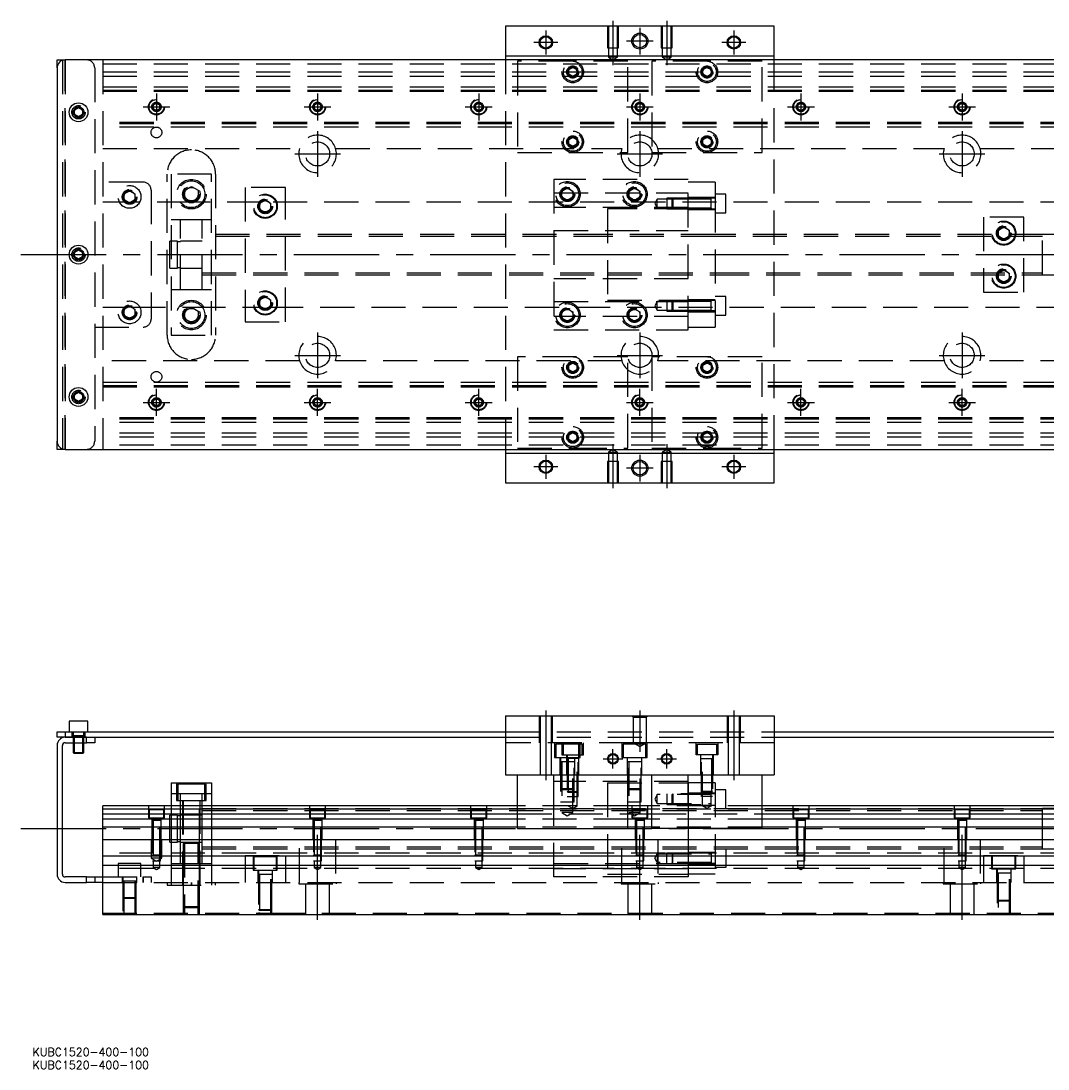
# Model space of a CAD drawing. Extents: x -13 to 621, y -303 to 87.
# Drawn here: x -13.4 to 369, y -303.2 to 87 of the extents above; entities that cross this region are included whole.
import ezdxf

# ---------------------------------------------------------------- set-up
doc = ezdxf.new("R2010")
doc.units = 0
doc.linetypes.add('CENTER', pattern=[50.8, 31.75, -6.35, 6.35, -6.35])
doc.linetypes.add('DASHED', pattern=[19.05, 12.7, -6.35])
doc.layers.get('0').update_dxf_attribs({"linetype": 'CONTINUOUS'})
doc.layers.add('CENTER', color=1, linetype='CENTER')
doc.styles.get("Standard").update_dxf_attribs({"font": 'txt.shx', "height": 3, "bigfont": 'bigfont.shx'})

# ---------------------------------------------------------------- blocks, each defined once
blk = doc.blocks.new('*U2')
at = {"color": 7, "linetype": 'CONTINUOUS'}
blk.add_text('KUBC1520-400-100', height=3, dxfattribs=at).set_placement((-9.11, -303.23))
blk = doc.blocks.new('*U3')
at = {"color": 7, "linetype": 'CONTINUOUS'}
blk.add_text('KUBC1520-400-100', height=3, dxfattribs=at).set_placement((-9.11, -298.39))

msp = doc.modelspace()

# ---------------------------------------------------------------- linework, layer by layer
at = {"color": 7, "linetype": 'CONTINUOUS'}
for p, q in [((167, 85), (167, 74)), ((267, 85), (167, 85)), ((267, 74), (267, 85)), ((0, 69.5), (0, 72.5)), ((0, 72.5), (3, 72.5)), ((431, 72.5), (3, 72.5)), ((167, 74), (267, 74)), ((167, 74), (167, 72.5)), ((267, 72.5), (267, 74)), ((0, 69.5), (0, -69.5)), ((6.5, 53.866026), (8, 54.73205)), ((8, 54.73205), (9.5, 53.866026)), ((6.5, 52.133974), (6.5, 53.866026)), ((8, 51.26795), (6.5, 52.133974)), ((9.5, 52.133974), (8, 51.26795)), ((9.5, 53.866026), (9.5, 52.133974)), ((6.5, 0.866026), (8, 1.73205)), ((6.5, -0.866026), (6.5, 0.866026)), ((8, 1.73205), (9.5, 0.866026)), ((9.5, 0.866026), (9.5, -0.866026)), ((8, -1.73205), (6.5, -0.866026)), ((9.5, -0.866026), (8, -1.73205)), ((6.5, -52.133974), (8, -51.26795)), ((6.5, -53.866026), (6.5, -52.133974)), ((8, -54.73205), (6.5, -53.866026)), ((8, -51.26795), (9.5, -52.133974)), ((9.5, -53.866026), (8, -54.73205)), ((9.5, -52.133974), (9.5, -53.866026)), ((0, -72.5), (0, -69.5)), ((3, -72.5), (0, -72.5)), ((3, -72.5), (431, -72.5)), ((167, -72.5), (167, -74)), ((167, -74), (167, -85)), ((267, -74), (167, -74)), ((267, -74), (267, -72.5)), ((267, -85), (267, -74)), ((167, -85), (267, -85)), ((11.5, -173.72), (4.5, -173.72)), ((4.5, -173.72), (4.5, -177.72)), ((11.5, -177.72), (11.5, -173.72)), ((167, -171.72), (167, -193.72)), ((167, -171.72), (267, -171.72)), ((267, -171.72), (267, -193.72)), ((0, -179.72), (0, -177.72)), ((0, -177.72), (3, -177.72)), ((3, -177.72), (3, -179.72)), ((3, -177.72), (167, -177.72)), ((267, -177.72), (431, -177.72)), ((3, -179.72), (0, -179.72)), ((0, -182.72), (0, -230.72)), ((2, -230.72), (2, -182.72)), ((3, -179.72), (11, -179.72)), ((11, -179.72), (3, -179.72)), ((3, -181.72), (11, -181.72)), ((6, -181.72), (6, -185.37)), ((6.35, -181.72), (6.35, -185.72)), ((9.65, -185.72), (9.65, -181.72)), ((10, -185.37), (10, -181.72)), ((11, -179.72), (167, -179.72)), ((11, -181.72), (11, -179.72)), ((14, -181.72), (11, -181.72)), ((14, -179.72), (14, -181.72)), ((267, -179.72), (423, -179.72)), ((6, -185.37), (10, -185.37)), ((6, -185.37), (6.35, -185.72)), ((9.65, -185.72), (6.35, -185.72)), ((9.65, -185.72), (10, -185.37)), ((167, -193.72), (267, -193.72)), ((171.5, -213.72), (171.5, -193.72)), ((212.5, -213.72), (212.5, -193.72)), ((221.5, -213.72), (221.5, -193.72)), ((262.5, -213.72), (262.5, -193.72)), ((42.5, -196.72), (42.5, -205.22)), ((42.5, -196.72), (57.5, -196.72)), ((57.5, -196.72), (57.5, -205.22)), ((171.5, -205.22), (17, -205.22)), ((17, -245.72), (17, -205.22)), ((171.5, -206.472272), (17, -206.472272)), ((221.5, -205.22), (212.5, -205.22)), ((221.5, -206.472272), (212.5, -206.472272)), ((417, -205.22), (262.5, -205.22)), ((417, -206.472272), (262.5, -206.472272)), ((367, -221.22), (367, -206.22)), ((17, -208.24668), (171.5, -208.24668)), ((171.5, -210.143076), (17, -210.143076)), ((212.5, -208.24668), (221.5, -208.24668)), ((221.5, -210.143076), (212.5, -210.143076)), ((262.5, -208.24668), (417, -208.24668)), ((417, -210.143076), (262.5, -210.143076)), ((171.5, -213.197372), (17, -213.197372)), ((171.5, -213.72), (212.5, -213.72)), ((221.5, -213.197372), (212.5, -213.197372)), ((262.5, -213.72), (221.5, -213.72)), ((417, -213.197372), (262.5, -213.197372)), ((17, -217.72), (417, -217.72)), ((417, -224.02), (17, -224.02)), ((417, -227.42), (17, -227.42)), ((11, -231.72), (3, -231.72)), ((3, -233.72), (11, -233.72)), ((11, -233.72), (11, -231.72)), ((11, -231.72), (14, -231.72)), ((14, -233.72), (11, -233.72)), ((14, -231.72), (14, -233.72)), ((14, -231.72), (17, -231.72)), ((17, -233.72), (14, -233.72)), ((17, -245.72), (417, -245.72))]:
    msp.add_line(p, q, dxfattribs=at)
at = {"color": 3, "linetype": 'DASHED'}
for p, q in [((205.000006, 85), (205.000006, 77)), ((205.35, 85), (205.35, 77)), ((208.65, 77), (208.65, 85)), ((208.999994, 77), (208.999994, 85)), ((225.000006, 85), (225.000006, 77)), ((225.35, 85), (225.35, 77)), ((228.65, 77), (228.65, 85)), ((228.999994, 77), (228.999994, 85)), ((205.000006, 77), (208.999994, 77)), ((205.35, 77), (205.35, 73.5)), ((208.65, 73.5), (208.65, 77)), ((225.000006, 77), (228.999994, 77)), ((225.35, 77), (225.35, 73.5)), ((228.65, 73.5), (228.65, 77)), ((2, 72.5), (2, -72.5)), ((3, 72.5), (3, -72.5)), ((3, -72.5), (3, 72.5)), ((3, 72.5), (3, -72.5)), ((3, -72.5), (3, 72.5)), ((17, 72.5), (17, -72.5)), ((17, 71), (417, 71)), ((167, 72.5), (167, -72.5)), ((171.5, 72), (171.5, 38)), ((192, 72), (171.5, 72)), ((212.5, 72), (192, 72)), ((208.65, 73.5), (205.35, 73.5)), ((205.35, 73.5), (207, 72.547372)), ((207, 72.547372), (208.65, 73.5)), ((212.5, 38), (212.5, 72)), ((242, 72), (221.5, 72)), ((221.5, 72), (221.5, 38)), ((228.65, 73.5), (225.35, 73.5)), ((225.35, 73.5), (227, 72.547372)), ((227, 72.547372), (228.65, 73.5)), ((262.5, 72), (242, 72)), ((262.5, 38), (262.5, 72)), ((267, -72.5), (267, 72.5)), ((14, 69.5), (14, -69.5)), ((17, 68), (417, 68)), ((17, 66.5), (417, 66.5)), ((190, 68), (190.023172, 68.30356)), ((190.5, 68.866026), (192, 69.73205)), ((190.5, 67.133974), (190.5, 68.866026)), ((192, 66.26795), (190.5, 67.133974)), ((192, 69.73205), (193.5, 68.866026)), ((193.5, 67.133974), (192, 66.26795)), ((193.5, 68.866026), (193.5, 67.133974)), ((240.5, 68.866026), (242, 69.73205)), ((240.5, 67.133974), (240.5, 68.866026)), ((242, 66.26795), (240.5, 67.133974)), ((242, 69.73205), (243.5, 68.866026)), ((243.5, 67.133974), (242, 66.26795)), ((243.5, 68.866026), (243.5, 67.133974)), ((243.973226, 68.326156), (244, 68)), ((17, 62.5), (417, 62.5)), ((17, 61.247728), (417, 61.247728)), ((17, 61.1147), (417, 61.1147)), ((17, 61.1), (417, 61.1)), ((17, 60.8), (417, 60.8)), ((35.5, 55), (35.52041, 55.24661)), ((35.75, 55.721688), (37, 56.443376)), ((35.75, 54.278312), (35.75, 55.721688)), ((37, 56.443376), (38.25, 55.721688)), ((38.25, 55.721688), (38.25, 54.278312)), ((95.5, 55), (95.52041, 55.24661)), ((95.75, 55.721688), (97, 56.443376)), ((95.75, 54.278312), (95.75, 55.721688)), ((97, 56.443376), (98.25, 55.721688)), ((98.25, 55.721688), (98.25, 54.278312)), ((155.5, 55), (155.52041, 55.24661)), ((155.75, 55.721688), (157, 56.443376)), ((155.75, 54.278312), (155.75, 55.721688)), ((157, 56.443376), (158.25, 55.721688)), ((158.25, 55.721688), (158.25, 54.278312)), ((215.5, 55), (215.52041, 55.24661)), ((215.75, 55.721688), (217, 56.443376)), ((215.75, 54.278312), (215.75, 55.721688)), ((217, 56.443376), (218.25, 55.721688)), ((218.25, 55.721688), (218.25, 54.278312)), ((275.5, 55), (275.52041, 55.24661)), ((275.75, 55.721688), (277, 56.443376)), ((275.75, 54.278312), (275.75, 55.721688)), ((277, 56.443376), (278.25, 55.721688)), ((278.25, 55.721688), (278.25, 54.278312)), ((335.75, 55.721688), (337, 56.443376)), ((335.75, 54.278312), (335.75, 55.721688)), ((337, 56.443376), (338.25, 55.721688)), ((338.25, 55.721688), (338.25, 54.278312)), ((338.477374, 55.25955), (338.5, 55)), ((9.973226, 53.326156), (10, 53)), ((37, 53.556624), (35.75, 54.278312)), ((38.25, 54.278312), (37, 53.556624)), ((97, 53.556624), (95.75, 54.278312)), ((98.25, 54.278312), (97, 53.556624)), ((157, 53.556624), (155.75, 54.278312)), ((158.25, 54.278312), (157, 53.556624)), ((217, 53.556624), (215.75, 54.278312)), ((218.25, 54.278312), (217, 53.556624)), ((277, 53.556624), (275.75, 54.278312)), ((278.25, 54.278312), (277, 53.556624)), ((337, 53.556624), (335.75, 54.278312)), ((338.25, 54.278312), (337, 53.556624)), ((417, 49.2), (17, 49.2)), ((417, 48.9), (17, 48.9)), ((417, 48.8853), (17, 48.8853)), ((417, 48.752272), (17, 48.752272)), ((417, 47.5), (17, 47.5)), ((190.5, 42.866026), (192, 43.73205)), ((192, 43.73205), (193.5, 42.866026)), ((240.5, 42.866026), (242, 43.73205)), ((242, 43.73205), (243.5, 42.866026)), ((17, 39.5), (90.291796, 39.5)), ((103.708204, 39.5), (210.291796, 39.5)), ((190.5, 41.133974), (190.5, 42.866026)), ((192, 40.26795), (190.5, 41.133974)), ((193.5, 41.133974), (192, 40.26795)), ((193.5, 42.866026), (193.5, 41.133974)), ((193.973226, 42.326156), (194, 42)), ((223.708204, 39.5), (330.291796, 39.5)), ((240.5, 41.133974), (240.5, 42.866026)), ((242, 40.26795), (240.5, 41.133974)), ((243.5, 41.133974), (242, 40.26795)), ((243.5, 42.866026), (243.5, 41.133974)), ((243.973226, 42.326156), (244, 42)), ((343.708204, 39.5), (417, 39.5)), ((171.5, 38), (212.5, 38)), ((221.5, 38), (262.5, 38)), ((41, -30), (41, 30)), ((57.5, 30), (42.5, 30)), ((42.5, 30), (42.5, -30)), ((57.5, -30), (57.5, 30)), ((59, 30), (59, -30)), ((185, 28), (185, -28)), ((235, 28), (185, 28)), ((235, -28), (235, 28)), ((32, 27), (14, 27)), ((25, 22.6547), (27, 23.809402)), ((27, 23.809402), (29, 22.6547)), ((35, 24), (35, -24)), ((47.5, 23.943376), (50, 25.386752)), ((47.5, 21.056624), (47.5, 23.943376)), ((50, 25.386752), (52.5, 23.943376)), ((52.5, 23.943376), (52.5, 21.056624)), ((70, 25), (70, -25)), ((85, 25), (70, 25)), ((85, -25), (85, 25)), ((188, 23.6547), (190, 24.809402)), ((188, 21.3453), (188, 23.6547)), ((190, 24.809402), (192, 23.6547)), ((192, 23.6547), (192, 21.3453)), ((213, 23.6547), (215, 24.809402)), ((213, 21.3453), (213, 23.6547)), ((215, 24.809402), (217, 23.6547)), ((217, 23.6547), (217, 21.3453)), ((245, 27), (235, 27)), ((245, 27), (245, 20.976176)), ((24.5, 21.5), (24.534018, 21.911016)), ((25, 20.3453), (25, 22.6547)), ((27, 19.190598), (25, 20.3453)), ((29, 20.3453), (27, 19.190598)), ((29, 22.6547), (29, 20.3453)), ((47, 22.5), (47.020026, 22.846056)), ((50, 19.613248), (47.5, 21.056624)), ((52.5, 21.056624), (50, 19.613248)), ((75.5, 19.1547), (77.5, 20.309402)), ((77.5, 20.309402), (79.5, 19.1547)), ((185, 23), (235, 23)), ((190, 20.190598), (188, 21.3453)), ((192, 21.3453), (190, 20.190598)), ((192.483582, 22.786038), (192.5, 22.5)), ((215, 20.190598), (213, 21.3453)), ((217, 21.3453), (215, 20.190598)), ((217.483582, 22.786038), (217.5, 22.5)), ((223.5, 20.702558), (222.547372, 19.052558)), ((223.5, 17.402558), (223.5, 20.702558)), ((227, 20.702558), (223.5, 20.702558)), ((227, 21.052554), (227, 17.052564)), ((229.35, 21.052554), (227, 21.052554)), ((229, 20.702558), (227, 20.702558)), ((229.35, 21.052558), (229, 20.702558)), ((229, 17.402558), (229, 20.702558)), ((235, 20.702558), (229, 20.702558)), ((235, 20.702558), (229, 20.702558)), ((229.35, 21.052558), (229.35, 17.052558)), ((235, 21.052556), (229.35, 21.052558)), ((235, 21.052554), (229.35, 21.052554)), ((245, 21.302558), (235, 21.302558)), ((243.605, 21.052558), (235, 21.052556)), ((245, 20.976176), (235, 20.976176)), ((243.6, 20.702558), (235, 20.702558)), ((245, 21.052558), (243.595, 21.052558)), ((243.6, 17.052554), (243.6, 21.052564)), ((243.6, 17.052554), (243.6, 21.052564)), ((243.6, 20.702558), (243.6, 21.052564)), ((243.6, 20.836098), (243.6, 21.052558)), ((243.6, 21.052558), (243.6, 20.835892)), ((249, 22.552558), (245, 22.552558)), ((245, 20.976176), (245, -20.976176)), ((249, 15.552558), (249, 22.552558)), ((26.359688, 19.5), (17, 19.5)), ((50, 19.5), (27.640312, 19.5)), ((76.030306, 19.5), (50, 19.5)), ((75, 18), (75.034018, 18.411016)), ((75.5, 16.8453), (75.5, 19.1547)), ((77.5, 15.690598), (75.5, 16.8453)), ((79.5, 16.8453), (77.5, 15.690598)), ((417, 19.5), (78.969694, 19.5)), ((79.5, 19.1547), (79.5, 16.8453)), ((235, 17.5), (185, 17.5)), ((205, 17), (205, -17)), ((235, 17), (205, 17)), ((222.547372, 19.052558), (223.5, 17.402558)), ((223.5, 17.402558), (227, 17.402558)), ((227, 17.402558), (229, 17.402558)), ((227, 17.052564), (229.35, 17.052564)), ((229, 17.402558), (235, 17.402558)), ((229, 17.402558), (229.35, 17.052558)), ((229, 17.402558), (235, 17.402558)), ((229.35, 17.052564), (235, 17.052564)), ((229.35, 17.052558), (235, 17.052562)), ((235, 17.402558), (243.6, 17.402558)), ((235, 17.052562), (243.605, 17.052558)), ((235, 16.802558), (245, 16.802558)), ((243.595, 17.052558), (245, 17.052558)), ((243.6, 17.052554), (243.6, 17.402558)), ((243.6, 17.269268), (243.6, 17.052558)), ((243.6, 17.052558), (243.6, 17.26902)), ((46, 13), (42.5, 13)), ((46, -13), (46, 13)), ((54, 13), (46, 13)), ((54, 13), (46, 13)), ((54, -13), (54, 13)), ((57.5, 13), (54, 13)), ((245, 15.552558), (249, 15.552558)), ((360, 14), (345, 14)), ((345, 14), (345, -14)), ((360, -14), (360, 14)), ((185, 9), (235, 9)), ((350.5, 9.1547), (352.5, 10.309402)), ((350.5, 6.8453), (350.5, 9.1547)), ((352.5, 10.309402), (354.5, 9.1547)), ((354.5, 9.1547), (354.5, 6.8453)), ((354.983582, 8.286038), (355, 8)), ((42, -5), (42, 5)), ((44.85, 5), (42, 5)), ((44.85, -5), (44.85, 5)), ((46, 4.8), (44.85, 4.8)), ((54, 5), (46, 5)), ((54, 5), (46, 5)), ((205, 7.5), (54, 7.5)), ((205, 6.75), (54, 6.75)), ((245, 7.5), (205, 7.5)), ((245, 7.499994), (205, 7.499994)), ((245, 6.75), (205, 6.75)), ((245, 6.75), (205, 6.75)), ((367, 7.5), (245, 7.5)), ((367, 6.75), (245, 6.75)), ((352.5, 5.690598), (350.5, 6.8453)), ((354.5, 6.8453), (352.5, 5.690598)), ((367, -7.5), (367, 7.5)), ((377, 7.5), (367, 7.5)), ((9.973226, 0.326156), (10, 0)), ((42, -5), (44.85, -5)), ((44.85, -4.8), (46, -4.8)), ((46, -5), (54, -5)), ((46, -5), (54, -5)), ((54, -6.75), (205, -6.75)), ((54, -7.5), (205, -7.5)), ((205, -6.75), (245, -6.75)), ((205, -6.75), (245, -6.75)), ((205, -7.499994), (245, -7.499994)), ((205, -7.5), (245, -7.5)), ((245, -6.75), (367, -6.75)), ((245, -7.5), (367.005, -7.5)), ((350, -8), (350.018502, -7.696412)), ((350.5, -6.8453), (352.5, -5.690598)), ((350.5, -9.1547), (350.5, -6.8453)), ((352.5, -5.690598), (354.5, -6.8453)), ((354.5, -6.8453), (354.5, -9.1547)), ((367, -7.5), (377, -7.5)), ((235, -9), (185, -9)), ((352.5, -10.309402), (350.5, -9.1547)), ((354.5, -9.1547), (352.5, -10.309402)), ((42.5, -13), (46, -13)), ((46, -13), (54, -13)), ((46, -13), (54, -13)), ((54, -13), (57.5, -13)), ((249, -15.552558), (245, -15.552558)), ((249, -22.552558), (249, -15.552558)), ((345, -14), (360, -14)), ((17, -19.5), (26.359688, -19.5)), ((25, -20.3453), (27, -19.190598)), ((27, -19.190598), (29, -20.3453)), ((27.640312, -19.5), (50, -19.5)), ((50, -19.5), (76.030306, -19.5)), ((75.5, -16.8453), (77.5, -15.690598)), ((75.5, -19.1547), (75.5, -16.8453)), ((77.5, -20.309402), (75.5, -19.1547)), ((77.5, -15.690598), (79.5, -16.8453)), ((79.5, -19.1547), (77.5, -20.309402)), ((78.969694, -19.5), (417, -19.5)), ((79.5, -16.8453), (79.5, -19.1547)), ((79.983582, -17.713962), (80, -18)), ((185, -17.5), (235, -17.5)), ((205, -17), (235, -17)), ((223.5, -17.402558), (222.547372, -19.052558)), ((222.547372, -19.052558), (223.5, -20.702558)), ((223.5, -20.702558), (223.5, -17.402558)), ((227, -17.402558), (223.5, -17.402558)), ((227, -17.052564), (227, -21.052554)), ((229.35, -17.052564), (227, -17.052564)), ((229, -17.402558), (227, -17.402558)), ((229.35, -17.052558), (229, -17.402558)), ((229, -20.702558), (229, -17.402558)), ((235, -17.402558), (229, -17.402558)), ((235, -17.402558), (229, -17.402558)), ((229.35, -17.052558), (229.35, -21.052558)), ((235, -17.052562), (229.35, -17.052558)), ((235, -17.052564), (229.35, -17.052564)), ((245, -16.802558), (235, -16.802558)), ((243.605, -17.052558), (235, -17.052562)), ((243.6, -17.402558), (235, -17.402558)), ((245, -17.052558), (243.595, -17.052558)), ((243.6, -21.052564), (243.6, -17.052554)), ((243.6, -21.051878), (243.6, -17.052554)), ((243.6, -17.26902), (243.6, -17.052558)), ((243.6, -17.052558), (243.6, -17.269226)), ((25, -22.6547), (25, -20.3453)), ((27, -23.809402), (25, -22.6547)), ((29, -22.6547), (27, -23.809402)), ((29, -20.3453), (29, -22.6547)), ((29.483582, -21.213962), (29.5, -21.5)), ((47, -22.5), (47.020026, -22.153944)), ((47.5, -21.056624), (50, -19.613248)), ((47.5, -23.943376), (47.5, -21.056624)), ((50, -19.613248), (52.5, -21.056624)), ((52.5, -21.056624), (52.5, -23.943376)), ((235, -23), (185, -23)), ((188, -21.3453), (190, -20.190598)), ((188, -23.6547), (188, -21.3453)), ((190, -20.190598), (192, -21.3453)), ((192, -21.3453), (192, -23.6547)), ((192.483582, -22.213962), (192.5, -22.5)), ((212.5, -22.5), (212.518502, -22.196412)), ((213, -21.3453), (215, -20.190598)), ((213, -23.6547), (213, -21.3453)), ((215, -20.190598), (217, -21.3453)), ((217, -21.3453), (217, -23.6547)), ((223.5, -20.702558), (227, -20.702558)), ((227, -20.702558), (229, -20.702558)), ((227, -21.052554), (229.35, -21.052554)), ((229, -20.702558), (235, -20.702558)), ((229, -20.702558), (229.35, -21.052558)), ((229, -20.702558), (235, -20.702558)), ((229.35, -21.052554), (235, -21.052554)), ((229.35, -21.052558), (235, -21.052556)), ((235, -20.702558), (243.6, -20.702558)), ((245, -20.976176), (235, -20.976176)), ((235, -21.052556), (243.605, -21.052558)), ((235, -21.302558), (245, -21.302558)), ((243.595, -21.052558), (245, -21.052558)), ((243.6, -20.83585), (243.6, -21.052558)), ((243.6, -21.052558), (243.6, -20.836098)), ((243.6, -21.052564), (243.6, -21.051878)), ((245, -20.976176), (245, -27)), ((245, -22.552558), (249, -22.552558)), ((14, -27), (32, -27)), ((50, -25.386752), (47.5, -23.943376)), ((52.5, -23.943376), (50, -25.386752)), ((70, -25), (85, -25)), ((190, -24.809402), (188, -23.6547)), ((192, -23.6547), (190, -24.809402)), ((215, -24.809402), (213, -23.6547)), ((217, -23.6547), (215, -24.809402)), ((235, -27), (245, -27)), ((42.5, -30), (57.5, -30)), ((185, -28), (235, -28)), ((171.5, -38), (171.5, -72)), ((212.5, -38), (171.5, -38)), ((212.5, -72), (212.5, -38)), ((221.5, -38), (221.5, -72)), ((262.5, -38), (221.5, -38)), ((262.5, -72), (262.5, -38)), ((90.291796, -39.5), (17, -39.5)), ((210.291796, -39.5), (103.708204, -39.5)), ((190.5, -41.133974), (192, -40.26795)), ((190.5, -42.866026), (190.5, -41.133974)), ((192, -43.73205), (190.5, -42.866026)), ((192, -40.26795), (193.5, -41.133974)), ((193.5, -42.866026), (192, -43.73205)), ((193.5, -41.133974), (193.5, -42.866026)), ((193.973226, -41.673844), (194, -42)), ((330.291796, -39.5), (223.708204, -39.5)), ((240, -42), (240.030168, -41.653934)), ((240.5, -41.133974), (242, -40.26795)), ((240.5, -42.866026), (240.5, -41.133974)), ((242, -43.73205), (240.5, -42.866026)), ((242, -40.26795), (243.5, -41.133974)), ((243.5, -42.866026), (242, -43.73205)), ((243.5, -41.133974), (243.5, -42.866026)), ((417, -39.5), (343.708204, -39.5)), ((17, -47.5), (417, -47.5)), ((17, -48.752272), (417, -48.752272)), ((17, -48.8853), (417, -48.8853)), ((17, -48.9), (417, -48.9)), ((17, -49.2), (417, -49.2)), ((6, -53), (6.030168, -52.653934)), ((35.75, -54.278312), (37, -53.556624)), ((35.75, -55.721688), (35.75, -54.278312)), ((37, -53.556624), (38.25, -54.278312)), ((38.25, -54.278312), (38.25, -55.721688)), ((95.75, -54.278312), (97, -53.556624)), ((95.75, -55.721688), (95.75, -54.278312)), ((97, -53.556624), (98.25, -54.278312)), ((98.25, -54.278312), (98.25, -55.721688)), ((155.75, -54.278312), (157, -53.556624)), ((155.75, -55.721688), (155.75, -54.278312)), ((157, -53.556624), (158.25, -54.278312)), ((158.25, -54.278312), (158.25, -55.721688)), ((215.75, -54.278312), (217, -53.556624)), ((215.75, -55.721688), (215.75, -54.278312)), ((217, -53.556624), (218.25, -54.278312)), ((218.25, -54.278312), (218.25, -55.721688)), ((275.75, -54.278312), (277, -53.556624)), ((275.75, -55.721688), (275.75, -54.278312)), ((277, -53.556624), (278.25, -54.278312)), ((278.25, -54.278312), (278.25, -55.721688)), ((335.75, -54.278312), (337, -53.556624)), ((335.75, -55.721688), (335.75, -54.278312)), ((337, -53.556624), (338.25, -54.278312)), ((338.25, -54.278312), (338.25, -55.721688)), ((35.5, -55), (35.52041, -54.75339)), ((37, -56.443376), (35.75, -55.721688)), ((38.25, -55.721688), (37, -56.443376)), ((97, -56.443376), (95.75, -55.721688)), ((98.25, -55.721688), (97, -56.443376)), ((98.477374, -54.74045), (98.5, -55)), ((157, -56.443376), (155.75, -55.721688)), ((158.25, -55.721688), (157, -56.443376)), ((158.477374, -54.74045), (158.5, -55)), ((217, -56.443376), (215.75, -55.721688)), ((218.25, -55.721688), (217, -56.443376)), ((218.477374, -54.74045), (218.5, -55)), ((277, -56.443376), (275.75, -55.721688)), ((278.25, -55.721688), (277, -56.443376)), ((278.477374, -54.74045), (278.5, -55)), ((337, -56.443376), (335.75, -55.721688)), ((338.25, -55.721688), (337, -56.443376)), ((338.477374, -54.74045), (338.5, -55)), ((417, -60.8), (17, -60.8)), ((417, -61.1), (17, -61.1)), ((417, -61.1147), (17, -61.1147)), ((417, -61.247728), (17, -61.247728)), ((417, -62.5), (17, -62.5)), ((190.5, -67.133974), (192, -66.26795)), ((192, -66.26795), (193.5, -67.133974)), ((240.5, -67.133974), (242, -66.26795)), ((242, -66.26795), (243.5, -67.133974)), ((417, -66.5), (17, -66.5)), ((417, -68), (17, -68)), ((190, -68), (190.023172, -67.69644)), ((190.5, -68.866026), (190.5, -67.133974)), ((192, -69.73205), (190.5, -68.866026)), ((193.5, -68.866026), (192, -69.73205)), ((193.5, -67.133974), (193.5, -68.866026)), ((240.5, -68.866026), (240.5, -67.133974)), ((242, -69.73205), (240.5, -68.866026)), ((243.5, -68.866026), (242, -69.73205)), ((243.5, -67.133974), (243.5, -68.866026)), ((243.973226, -67.673844), (244, -68)), ((417, -71), (17, -71)), ((171.5, -72), (192, -72)), ((192, -72), (212.5, -72)), ((207, -72.547372), (205.35, -73.5)), ((205.35, -73.5), (207, -73.5)), ((205.35, -73.5), (205.35, -77)), ((208.65, -73.5), (207, -72.547372)), ((207, -73.5), (208.65, -73.5)), ((208.65, -77), (208.65, -73.5)), ((221.5, -72), (242, -72)), ((227, -72.547372), (225.35, -73.5)), ((225.35, -73.5), (227, -73.5)), ((225.35, -73.5), (225.35, -77)), ((228.65, -73.5), (227, -72.547372)), ((227, -73.5), (228.65, -73.5)), ((228.65, -77), (228.65, -73.5)), ((242, -72), (262.5, -72)), ((208.999994, -77), (205.000006, -77)), ((205.000006, -77), (205.000006, -85)), ((205.35, -77), (205.35, -85)), ((208.65, -85), (208.65, -77)), ((208.999994, -85), (208.999994, -77)), ((228.999994, -77), (225.000006, -77)), ((225.000006, -77), (225.000006, -85)), ((225.35, -77), (225.35, -85)), ((228.65, -85), (228.65, -77)), ((228.999994, -85), (228.999994, -77)), ((179.500006, -171.72), (179.500006, -181.72)), ((179.9, -171.72), (179.9, -181.72)), ((184.1, -181.72), (184.1, -171.72)), ((184.499994, -181.72), (184.499994, -171.72)), ((214.5, -172.22), (214, -171.72)), ((214.5, -172.22), (214.5, -181.72)), ((214.5, -172.22), (219.5, -172.22)), ((220, -171.72), (219.5, -172.22)), ((219.5, -181.72), (219.5, -172.22)), ((249.500006, -171.72), (249.500006, -181.72)), ((249.9, -171.72), (249.9, -181.72)), ((254.1, -181.72), (254.1, -171.72)), ((254.499994, -181.72), (254.499994, -171.72)), ((5.5, -177.72), (5.5, -179.72)), ((10.000006, -179.12), (5.999994, -179.12)), ((6, -177.72), (6, -181.72)), ((6.35, -179.12), (6.35, -181.72)), ((9.65, -181.72), (9.65, -179.12)), ((10, -181.72), (10, -177.72)), ((10.5, -179.72), (10.5, -177.72)), ((167, -177.72), (267, -177.72)), ((167, -179.72), (267, -179.72)), ((214.5, -181.72), (167, -181.72)), ((179.9, -181.72), (179.9, -193.72)), ((184.1, -193.72), (184.1, -181.72)), ((185.25, -181.72), (185.25, -187.22)), ((194.25, -182.22), (185.75, -182.22)), ((185.75, -182.22), (185.75, -187.22)), ((188, -181.72), (188, -186.22)), ((195.5, -182.22), (188.5, -182.22)), ((188.5, -182.22), (188.5, -186.22)), ((194.25, -187.22), (194.25, -182.22)), ((194.75, -187.22), (194.75, -181.72)), ((195.5, -186.22), (195.5, -182.22)), ((196, -186.22), (196, -181.72)), ((210.25, -181.72), (210.25, -187.22)), ((219.25, -182.22), (210.75, -182.22)), ((210.75, -182.22), (210.75, -187.22)), ((219.5, -181.72), (214.5, -181.72)), ((214.5, -181.72), (217, -183.163376)), ((217, -183.163376), (219.5, -181.72)), ((219.25, -187.22), (219.25, -182.22)), ((267, -181.72), (219.5, -181.72)), ((219.75, -187.22), (219.75, -181.72)), ((238, -186.22), (238, -181.72)), ((238.5, -182.22), (245.5, -182.22)), ((238.5, -186.22), (238.5, -182.22)), ((245.5, -182.22), (245.5, -186.22)), ((246, -181.72), (246, -186.22)), ((249.9, -181.72), (249.9, -193.72)), ((254.1, -193.72), (254.1, -181.72)), ((185.25, -187.22), (194.75, -187.22)), ((187.25, -187.22), (187.25, -193.72)), ((187.500006, -187.22), (187.500006, -203.72)), ((188, -186.22), (196, -186.22)), ((189.75, -186.22), (189.75, -193.72)), ((189.999972, -186.22), (190.000006, -201.72)), ((192.499994, -203.72), (192.499994, -187.22)), ((192.75, -193.72), (192.75, -187.22)), ((193.999994, -201.72), (194.000028, -186.22)), ((194.25, -193.72), (194.25, -186.22)), ((210.25, -187.22), (219.75, -187.22)), ((212.25, -187.22), (212.25, -193.72)), ((212.500006, -203.72), (212.500006, -187.22)), ((217.499994, -203.72), (217.499994, -187.22)), ((217.75, -193.72), (217.75, -187.22)), ((246, -186.22), (238, -186.22)), ((239.75, -193.72), (239.75, -186.22)), ((240.000006, -201.72), (239.999972, -186.22)), ((244.000028, -186.22), (243.999994, -201.72)), ((244.25, -186.22), (244.25, -193.72)), ((192.500006, -188.82), (187.499994, -188.82)), ((187.9, -188.82), (187.9, -207.72)), ((194.25, -187.62), (189.999994, -187.62)), ((190.35, -187.62), (190.35, -205.22)), ((192.1, -207.72), (192.1, -188.82)), ((193.65, -205.22), (193.65, -187.62)), ((217.500006, -188.82), (212.499994, -188.82)), ((212.9, -188.82), (212.9, -207.72)), ((217.1, -207.72), (217.1, -188.82)), ((239.75, -187.62), (244.000006, -187.62)), ((240.35, -205.22), (240.35, -187.62)), ((243.65, -187.62), (243.65, -205.22)), ((185, -205.22), (185, -193.72)), ((235, -205.22), (235, -193.72)), ((44.5, -196.72), (44.5, -203.22)), ((55, -197.22), (45, -197.22)), ((45, -197.22), (45, -203.22)), ((55, -203.22), (55, -197.22)), ((55.5, -203.22), (55.5, -196.72)), ((235, -196.22), (185, -196.22)), ((187.5, -198.82), (190, -198.82)), ((187.5, -198.82), (187.9, -199.22)), ((190, -198.82), (190.35, -198.82)), ((190.35, -198.82), (192.5, -198.82)), ((192.1, -199.22), (192.5, -198.82)), ((205, -196.72), (205, -230.72)), ((205, -196.72), (235, -196.72)), ((212.5, -198.82), (217.5, -198.82)), ((212.5, -198.82), (212.9, -199.22)), ((217.1, -199.22), (217.5, -198.82)), ((245, -196.72), (235, -196.72)), ((235, -196.72), (235, -230.72)), ((245, -196.72), (245, -230.72)), ((46, -200.72), (42.5, -200.72)), ((46, -203.22), (46, -200.72)), ((54, -200.72), (46, -200.72)), ((54, -203.22), (54, -200.72)), ((57.5, -200.72), (54, -200.72)), ((190, -199.22), (187.9, -199.22)), ((190.35, -199.22), (190, -199.22)), ((190, -199.87), (194, -199.87)), ((190, -199.87), (190.35, -200.22)), ((190.000006, -201.72), (193.999994, -201.72)), ((192.1, -199.22), (190.35, -199.22)), ((193.65, -200.22), (190.35, -200.22)), ((193.65, -200.22), (194, -199.87)), ((217.1, -199.22), (212.9, -199.22)), ((223.5, -201.07), (222.547372, -202.72)), ((222.547372, -202.72), (223.5, -204.37)), ((223.5, -204.37), (223.5, -201.07)), ((243.6, -201.07), (223.5, -201.07)), ((245, -200.719975), (227, -200.720006)), ((227, -200.720006), (227, -204.719994)), ((229.35, -200.72), (229, -201.07)), ((229, -204.37), (229, -201.07)), ((229.35, -200.72), (229.35, -204.72)), ((245, -200.47), (235, -200.47)), ((244, -199.87), (240, -199.87)), ((240.35, -200.22), (240, -199.87)), ((243.999994, -201.72), (240.000006, -201.72)), ((240.35, -200.22), (243.65, -200.22)), ((243.6, -204.720006), (243.6, -200.719994)), ((244, -199.87), (243.65, -200.22)), ((249, -199.22), (245, -199.22)), ((249, -205.22), (249, -199.22)), ((34, -205.22), (34, -209.72)), ((39.75, -206.72), (34.25, -206.72)), ((34.25, -206.72), (34.25, -209.72)), ((39.75, -209.72), (39.75, -206.72)), ((40, -209.72), (40, -205.22)), ((42.5, -205.22), (42.5, -217.72)), ((44.5, -203.22), (55.5, -203.22)), ((46, -213.72), (46, -203.22)), ((46.75, -203.22), (46.75, -234.72)), ((47, -203.22), (47, -219.225)), ((53, -219.225), (53, -203.22)), ((53.25, -234.72), (53.25, -203.22)), ((54, -205.22), (54, -203.22)), ((54, -213.72), (54, -205.22)), ((54, -206.22), (367, -206.22)), ((57.5, -205.22), (57.5, -217.72)), ((94, -205.22), (94, -209.72)), ((99.75, -206.72), (94.25, -206.72)), ((94.25, -206.72), (94.25, -209.72)), ((99.75, -209.72), (99.75, -206.72)), ((100, -209.72), (100, -205.22)), ((154, -205.22), (154, -209.72)), ((159.75, -206.72), (154.25, -206.72)), ((154.25, -206.72), (154.25, -209.72)), ((159.75, -209.72), (159.75, -206.72)), ((160, -209.72), (160, -205.22)), ((212.5, -205.22), (171.5, -205.22)), ((212.5, -206.472272), (171.5, -206.472272)), ((185, -231.72), (185, -205.22)), ((187.500006, -203.72), (192.499994, -203.72)), ((193.65, -205.22), (190.35, -205.22)), ((190.35, -205.22), (192, -206.172628)), ((192, -206.172628), (193.65, -205.22)), ((212.500006, -203.72), (217.499994, -203.72)), ((214, -205.22), (214, -209.72)), ((219.75, -206.72), (214.25, -206.72)), ((214.25, -206.72), (214.25, -209.72)), ((219.75, -209.72), (219.75, -206.72)), ((220, -209.72), (220, -205.22)), ((262.5, -205.22), (221.5, -205.22)), ((262.5, -206.472272), (221.5, -206.472272)), ((223.5, -204.37), (243.6, -204.37)), ((227, -204.719994), (245, -204.720025)), ((229, -204.37), (229.35, -204.72)), ((235, -204.97), (245, -204.97)), ((235, -205.22), (235, -231.72)), ((240.35, -205.22), (243.65, -205.22)), ((242, -206.172628), (240.35, -205.22)), ((243.65, -205.22), (242, -206.172628)), ((245, -206.22), (249, -206.22)), ((249, -206.22), (249, -205.22)), ((274, -205.22), (274, -209.72)), ((279.75, -206.72), (274.25, -206.72)), ((274.25, -206.72), (274.25, -209.72)), ((279.75, -209.72), (279.75, -206.72)), ((280, -209.72), (280, -205.22)), ((334, -205.22), (334, -209.72)), ((339.75, -206.72), (334.25, -206.72)), ((334.25, -206.72), (334.25, -209.72)), ((339.75, -209.72), (339.75, -206.72)), ((340, -209.72), (340, -205.22)), ((377, -206.22), (367, -206.22)), ((34, -209.72), (40, -209.72)), ((35.25, -209.72), (35.25, -217.72)), ((38.500006, -210.72), (35.499994, -210.72)), ((35.500006, -209.72), (35.500006, -225.72)), ((35.75, -210.72), (35.75, -225.72)), ((38.25, -225.72), (38.25, -210.72)), ((38.499994, -225.72), (38.499994, -209.72)), ((38.75, -217.72), (38.75, -209.72)), ((42, -213.72), (42, -208.72)), ((42.5, -208.72), (42, -208.72)), ((44.85, -208.72), (42.5, -208.72)), ((44.85, -213.72), (44.85, -208.72)), ((46, -208.92), (44.85, -208.92)), ((54, -208.72), (46, -208.72)), ((54, -206.97), (367, -206.97)), ((94, -209.72), (100, -209.72)), ((95.25, -209.72), (95.25, -217.72)), ((98.500006, -210.72), (95.499994, -210.72)), ((95.500006, -209.72), (95.500006, -225.72)), ((95.75, -210.72), (95.75, -225.72)), ((98.25, -225.72), (98.25, -210.72)), ((98.499994, -225.72), (98.499994, -209.72)), ((98.75, -217.72), (98.75, -209.72)), ((154, -209.72), (160, -209.72)), ((155.25, -209.72), (155.25, -217.72)), ((158.500006, -210.72), (155.499994, -210.72)), ((155.500006, -209.72), (155.500006, -225.72)), ((155.75, -210.72), (155.75, -225.72)), ((158.25, -225.72), (158.25, -210.72)), ((158.499994, -225.72), (158.499994, -209.72)), ((158.75, -217.72), (158.75, -209.72)), ((171.5, -208.24668), (212.5, -208.24668)), ((212.5, -210.143076), (171.5, -210.143076)), ((192.1, -207.72), (187.9, -207.72)), ((187.9, -207.72), (190, -208.932436)), ((190, -208.932436), (192.1, -207.72)), ((217.1, -207.72), (212.9, -207.72)), ((212.9, -207.72), (215, -208.932436)), ((214, -209.72), (220, -209.72)), ((215, -208.932436), (217.1, -207.72)), ((215.25, -209.72), (215.25, -217.72)), ((218.500006, -210.72), (215.499994, -210.72)), ((215.500006, -209.72), (215.500006, -225.72)), ((215.75, -210.72), (215.75, -225.72)), ((218.25, -225.72), (218.25, -210.72)), ((218.499994, -225.72), (218.499994, -209.72)), ((218.75, -217.72), (218.75, -209.72)), ((221.5, -208.24668), (262.5, -208.24668)), ((262.5, -210.143076), (221.5, -210.143076)), ((274, -209.72), (280, -209.72)), ((275.25, -209.72), (275.25, -217.72)), ((278.500006, -210.72), (275.499994, -210.72)), ((275.500006, -209.72), (275.500006, -225.72)), ((275.75, -210.72), (275.75, -225.72)), ((278.25, -225.72), (278.25, -210.72)), ((278.499994, -225.72), (278.499994, -209.72)), ((278.75, -217.72), (278.75, -209.72)), ((334, -209.72), (340, -209.72)), ((335.25, -209.72), (335.25, -217.72)), ((338.500006, -210.72), (335.499994, -210.72)), ((335.500006, -209.72), (335.500006, -225.72)), ((335.75, -210.72), (335.75, -225.72)), ((338.25, -225.72), (338.25, -210.72)), ((338.499994, -225.72), (338.499994, -209.72)), ((338.75, -217.72), (338.75, -209.72)), ((42, -217.72), (42, -213.72)), ((44.85, -218.72), (44.85, -213.72)), ((46, -226.72), (46, -213.72)), ((54, -217.72), (54, -213.72)), ((212.5, -213.197372), (171.5, -213.197372)), ((262.5, -213.197372), (221.5, -213.197372)), ((35, -217.72), (35, -224.72)), ((39, -224.72), (39, -217.72)), ((42, -218.72), (42, -217.72)), ((42.5, -217.72), (42.5, -224.02)), ((44.85, -218.52), (46, -218.52)), ((54, -224.02), (54, -217.72)), ((57.5, -217.72), (57.5, -224.02)), ((90.291796, -233.72), (90.291796, -217.72)), ((103.708204, -217.72), (103.708204, -233.72)), ((210.291796, -233.72), (210.291796, -217.72)), ((223.708204, -217.72), (223.708204, -233.72)), ((330.291796, -233.72), (330.291796, -217.72)), ((343.708204, -217.72), (343.708204, -233.72)), ((42, -218.72), (42.5, -218.72)), ((42.5, -218.72), (44.85, -218.72)), ((46, -218.72), (54, -218.72)), ((53.000006, -219.22), (46.999994, -219.22)), ((47, -219.215), (47, -227.42)), ((47.5, -219.22), (47.5, -245.72)), ((52.5, -245.72), (52.5, -219.22)), ((53, -227.42), (53, -219.215)), ((54, -220.47), (367, -220.47)), ((54, -221.22), (367, -221.22)), ((245, -221.22), (249, -221.22)), ((249, -221.22), (249, -222.22)), ((249, -222.22), (249, -228.22)), ((367, -221.22), (377, -221.22)), ((417, -222.87), (17, -222.87)), ((39, -224.72), (35, -224.72)), ((35, -224.72), (37, -225.8747)), ((35.5, -223.47), (38.5, -223.47)), ((35.5, -223.47), (35.75, -223.72)), ((35.500006, -225.72), (38.499994, -225.72)), ((38.25, -223.72), (35.75, -223.72)), ((35.75, -225.72), (35.75, -228.22)), ((37, -225.8747), (39, -224.72)), ((38.25, -223.72), (38.5, -223.47)), ((38.25, -228.22), (38.25, -225.72)), ((42.5, -224.02), (42.5, -227.42)), ((54, -226.72), (54, -224.02)), ((57.5, -224.02), (57.5, -227.42)), ((70, -223.72), (85, -223.72)), ((70, -223.72), (70, -224.02)), ((70, -224.02), (70, -233.72)), ((73, -223.72), (73, -229.22)), ((81.75, -224.22), (73.25, -224.22)), ((73.25, -224.22), (73.25, -227.42)), ((81.75, -227.42), (81.75, -224.22)), ((82, -229.22), (82, -223.72)), ((85, -223.72), (85, -224.02)), ((85, -224.02), (85, -233.72)), ((95.5, -223.47), (98.5, -223.47)), ((95.5, -223.47), (95.75, -223.72)), ((95.500006, -225.72), (98.499994, -225.72)), ((98.25, -223.72), (95.75, -223.72)), ((95.75, -225.72), (95.75, -228.22)), ((98.25, -223.72), (98.5, -223.47)), ((98.25, -228.22), (98.25, -225.72)), ((155.5, -223.47), (158.5, -223.47)), ((155.5, -223.47), (155.75, -223.72)), ((155.500006, -225.72), (158.499994, -225.72)), ((158.25, -223.72), (155.75, -223.72)), ((155.75, -225.72), (155.75, -228.22)), ((158.25, -223.72), (158.5, -223.47)), ((158.25, -228.22), (158.25, -225.72)), ((215.5, -223.47), (218.5, -223.47)), ((215.5, -223.47), (215.75, -223.72)), ((215.500006, -225.72), (218.499994, -225.72)), ((218.25, -223.72), (215.75, -223.72)), ((215.75, -225.72), (215.75, -228.22)), ((218.25, -223.72), (218.5, -223.47)), ((218.25, -228.22), (218.25, -225.72)), ((222.547372, -224.72), (223.5, -223.07)), ((223.5, -226.37), (222.547372, -224.72)), ((223.5, -223.07), (223.5, -226.37)), ((223.5, -223.07), (243.6, -223.07)), ((227, -222.720006), (245, -222.719975)), ((227, -226.719994), (227, -222.720006)), ((229, -223.07), (229.35, -222.72)), ((229, -223.07), (229, -226.37)), ((229.35, -226.72), (229.35, -222.72)), ((235, -222.47), (245, -222.47)), ((243.6, -222.719994), (243.6, -226.720006)), ((275.5, -223.47), (278.5, -223.47)), ((275.5, -223.47), (275.75, -223.72)), ((275.500006, -225.72), (278.499994, -225.72)), ((278.25, -223.72), (275.75, -223.72)), ((275.75, -225.72), (275.75, -228.22)), ((278.25, -223.72), (278.5, -223.47)), ((278.25, -228.22), (278.25, -225.72)), ((335.5, -223.47), (338.5, -223.47)), ((335.5, -223.47), (335.75, -223.72)), ((335.500006, -225.72), (338.499994, -225.72)), ((338.25, -223.72), (335.75, -223.72)), ((335.75, -225.72), (335.75, -228.22)), ((338.25, -223.72), (338.5, -223.47)), ((338.25, -228.22), (338.25, -225.72)), ((345, -223.72), (345, -224.02)), ((345, -223.72), (360, -223.72)), ((345, -224.02), (345, -227.42)), ((348, -223.72), (348, -228.72)), ((348.25, -223.72), (348.25, -224.02)), ((348.25, -224.02), (348.25, -227.42)), ((356.75, -224.02), (356.75, -223.72)), ((356.75, -227.42), (356.75, -224.02)), ((357, -228.72), (357, -223.72)), ((360, -223.72), (360, -224.02)), ((360, -224.02), (360, -227.42)), ((417, -228.57), (17, -228.57)), ((31.25, -226.72), (22.75, -226.72)), ((22.75, -226.72), (22.75, -231.72)), ((31.25, -231.72), (31.25, -226.72)), ((38.25, -228.22), (35.75, -228.22)), ((35.75, -228.22), (37, -228.941688)), ((37, -228.941688), (38.25, -228.22)), ((42.5, -226.72), (46, -226.72)), ((42.5, -227.42), (42.5, -234.72)), ((46, -226.72), (47, -226.72)), ((47, -226.72), (47.5, -226.72)), ((47, -227.42), (47, -234.72)), ((47.5, -226.72), (52.5, -226.72)), ((52.5, -226.72), (53, -226.72)), ((53, -226.72), (54, -226.72)), ((53, -234.72), (53, -227.42)), ((54, -226.72), (57.5, -226.72)), ((57.5, -227.42), (57.5, -234.72)), ((73, -229.22), (82, -229.22)), ((73.25, -227.42), (73.25, -229.22)), ((74.75, -229.22), (74.75, -233.72)), ((75.000006, -229.22), (75.000006, -245.22)), ((79.999994, -245.22), (79.999994, -229.22)), ((80.25, -233.72), (80.25, -229.22)), ((81.75, -229.22), (81.75, -227.42)), ((98.25, -228.22), (95.75, -228.22)), ((95.75, -228.22), (97, -228.941688)), ((97, -228.941688), (98.25, -228.22)), ((158.25, -228.22), (155.75, -228.22)), ((155.75, -228.22), (157, -228.941688)), ((157, -228.941688), (158.25, -228.22)), ((185, -226.72), (235, -226.72)), ((235, -228.728332), (185, -228.728332)), ((218.25, -228.22), (215.75, -228.22)), ((215.75, -228.22), (217, -228.941688)), ((217, -228.941688), (218.25, -228.22)), ((243.6, -226.37), (223.5, -226.37)), ((245, -226.720025), (227, -226.719994)), ((229.35, -226.72), (229, -226.37)), ((245, -226.97), (235, -226.97)), ((249, -228.22), (245, -228.22)), ((278.25, -228.22), (275.75, -228.22)), ((275.75, -228.22), (277, -228.941688)), ((277, -228.941688), (278.25, -228.22)), ((338.25, -228.22), (335.75, -228.22)), ((335.75, -228.22), (337, -228.941688)), ((337, -228.941688), (338.25, -228.22)), ((345, -227.42), (345, -233.72)), ((348, -228.72), (357, -228.72)), ((348.25, -227.42), (348.25, -228.72)), ((349.75, -228.72), (349.75, -233.72)), ((350.000006, -228.72), (350.000006, -245.22)), ((354.999994, -245.22), (354.999994, -228.72)), ((355.25, -233.72), (355.25, -228.72)), ((356.75, -228.72), (356.75, -227.42)), ((360, -227.42), (360, -233.72)), ((17, -231.72), (32, -231.72)), ((17, -233.72), (417, -233.72)), ((24.25, -231.72), (24.25, -233.72)), ((29.500006, -233.32), (24.499994, -233.32)), ((24.499997, -231.72), (24.500006, -245.72)), ((24.9, -233.32), (24.9, -245.72)), ((29.1, -245.72), (29.1, -233.32)), ((29.499994, -245.72), (29.500003, -231.72)), ((29.75, -233.72), (29.75, -231.72)), ((32, -233.72), (32, -231.72)), ((32, -231.72), (35, -231.72)), ((32, -231.72), (32, -233.72)), ((35, -231.72), (35, -233.72)), ((41, -233.72), (41, -234.72)), ((50, -233.72), (50, -234.72)), ((50, -234.72), (50, -233.72)), ((59, -234.72), (59, -233.72)), ((80.000006, -230.82), (74.999994, -230.82)), ((75.4, -230.82), (75.4, -245.22)), ((79.6, -245.22), (79.6, -230.82)), ((90, -233.72), (90, -234.22)), ((104, -234.22), (104, -233.72)), ((235, -231.72), (185, -231.72)), ((205, -230.72), (235, -230.72)), ((210, -233.72), (210, -234.22)), ((224, -234.22), (224, -233.72)), ((245, -230.72), (235, -230.72)), ((330, -233.72), (330, -234.22)), ((344, -234.22), (344, -233.72)), ((355.000006, -230.32), (349.999994, -230.32)), ((350.4, -230.32), (350.4, -245.22)), ((354.6, -245.22), (354.6, -230.32)), ((41, -234.72), (59, -234.72)), ((47, -234.72), (47, -242.72)), ((47.000006, -234.72), (47.000006, -242.720006)), ((52.999994, -242.720006), (52.999994, -234.72)), ((53, -242.72), (53, -234.72)), ((90, -234.22), (104, -234.22)), ((92.5, -234.22), (92.5, -245.72)), ((101.5, -245.72), (101.5, -234.22)), ((210, -234.22), (224, -234.22)), ((212.5, -234.22), (212.5, -245.72)), ((221.5, -245.72), (221.5, -234.22)), ((330, -234.22), (344, -234.22)), ((332.5, -234.22), (332.5, -245.72)), ((341.5, -245.72), (341.5, -234.22)), ((24.5, -239.32), (29.5, -239.32)), ((24.5, -239.32), (24.9, -239.72)), ((29.1, -239.72), (24.9, -239.72)), ((29.1, -239.72), (29.5, -239.32)), ((350, -240.32), (355, -240.32)), ((350, -240.32), (350.4, -240.72)), ((354.6, -240.72), (350.4, -240.72)), ((354.6, -240.72), (355, -240.32)), ((17, -245.22), (75.500006, -245.22)), ((25.500008, -245.72), (25.500008, -245.22)), ((26.359688, -245.22), (26.359688, -245.72)), ((27.640312, -245.72), (27.640312, -245.22)), ((28.499992, -245.22), (28.499992, -245.72)), ((47, -242.72), (53, -242.72)), ((47, -242.72), (47.5, -243.22)), ((47.000006, -242.720006), (47.000006, -245.72)), ((52.5, -243.22), (47.5, -243.22)), ((52.5, -243.22), (53, -242.72)), ((52.999994, -245.72), (52.999994, -242.720006)), ((75, -243.82), (80, -243.82)), ((75, -243.82), (75.4, -244.22)), ((75.500006, -245.22), (75.000006, -245.22)), ((79.6, -244.22), (75.4, -244.22)), ((75.500006, -245.72), (75.500006, -245.22)), ((75.500006, -245.22), (76.030306, -245.22)), ((76.030306, -245.22), (78.969694, -245.22)), ((76.030306, -245.22), (76.030306, -245.72)), ((78.969694, -245.72), (78.969694, -245.22)), ((78.969694, -245.22), (79.499994, -245.22)), ((79.999994, -245.22), (79.499994, -245.22)), ((79.499994, -245.22), (79.499994, -245.72)), ((79.499994, -245.22), (417, -245.22)), ((79.6, -244.22), (80, -243.82))]:
    msp.add_line(p, q, dxfattribs=at)
at = {"color": 7, "linetype": 'CONTINUOUS'}
for centre, radius in [((217, 79.5), 3), ((217, 79.5), 2.5), ((182, 79), 2.1), ((252, 79), 2.1), ((8, 53), 3.5), ((8, 0), 3.5), ((8, -53), 3.5), ((182, -79), 2.1), ((217, -79.5), 3), ((217, -79.5), 2.5), ((252, -79), 2.1), ((207, -187.72), 1.65), ((227, -187.72), 1.65)]:
    msp.add_circle(centre, radius, dxfattribs=at)
at = {"color": 3, "linetype": 'CONTINUOUS'}
for centre, radius in [((182, 79), 2.5), ((252, 79), 2.5), ((182, -79), 2.5), ((252, -79), 2.5), ((207, -187.72), 2), ((227, -187.72), 2)]:
    msp.add_circle(centre, radius, dxfattribs=at)
at = {"color": 3, "linetype": 'DASHED'}
for centre, radius in [((192, 68), 4), ((192, 68), 3.5), ((192, 68), 2.25), ((242, 68), 4), ((242, 68), 3.5), ((242, 68), 2.25), ((192, 68), 2), ((242, 68), 2), ((8, 53), 2.5), ((8, 53), 2), ((37, 55), 3), ((37, 55), 2.75), ((37, 55), 1.75), ((37, 55), 1.5), ((37, 55), 1.25), ((97, 55), 3), ((97, 55), 2.75), ((97, 55), 1.75), ((97, 55), 1.5), ((97, 55), 1.25), ((157, 55), 3), ((157, 55), 2.75), ((157, 55), 1.75), ((157, 55), 1.5), ((157, 55), 1.25), ((217, 55), 3), ((217, 55), 2.75), ((217, 55), 1.75), ((217, 55), 1.5), ((217, 55), 1.25), ((277, 55), 3), ((277, 55), 2.75), ((277, 55), 1.75), ((277, 55), 1.5), ((277, 55), 1.25), ((337, 55), 3), ((337, 55), 2.75), ((337, 55), 1.75), ((337, 55), 1.5), ((337, 55), 1.25), ((37, 45.5), 2), ((192, 42), 4), ((192, 42), 3.5), ((192, 42), 2.25), ((192, 42), 2), ((192, 42), 1.65), ((242, 42), 4), ((242, 42), 3.5), ((242, 42), 2.25), ((242, 42), 2), ((242, 42), 1.65), ((97, 37.5), 4.5), ((217, 37.5), 4.5), ((337, 37.5), 4.5), ((50, 22.5), 5.5), ((50, 22.5), 5), ((27, 21.5), 4.25), ((27, 21.5), 2.75), ((27, 21.5), 2.5), ((27, 21.5), 2.1), ((50, 22.5), 3.25), ((50, 22.5), 3), ((50, 22.5), 2.5), ((190, 22.5), 4.75), ((190, 22.5), 4.25), ((190, 22.5), 2.75), ((190, 22.5), 2.5), ((190, 22.5), 2.1), ((215, 22.5), 4.75), ((215, 22.5), 4.25), ((215, 22.5), 2.75), ((215, 22.5), 2.5), ((215, 22.5), 2.1), ((77.5, 18), 4.5), ((77.5, 18), 4.25), ((77.5, 18), 2.75), ((77.5, 18), 2.5), ((77.5, 18), 2.1), ((352.5, 8), 4.5), ((352.5, 8), 4.25), ((352.5, 8), 2.75), ((352.5, 8), 2.5), ((352.5, 8), 2.1), ((8, 0), 2.5), ((8, 0), 2), ((352.5, -8), 4.5), ((352.5, -8), 4.25), ((352.5, -8), 2.75), ((352.5, -8), 2.5), ((352.5, -8), 2.1), ((77.5, -18), 4.5), ((77.5, -18), 4.25), ((77.5, -18), 2.75), ((77.5, -18), 2.5), ((27, -21.5), 4.25), ((27, -21.5), 2.75), ((27, -21.5), 2.5), ((27, -21.5), 2.1), ((50, -22.5), 5.5), ((50, -22.5), 5), ((50, -22.5), 3.25), ((50, -22.5), 3), ((77.5, -18), 2.1), ((190, -22.5), 4.75), ((190, -22.5), 4.25), ((215, -22.5), 4.75), ((215, -22.5), 4.25), ((50, -22.5), 2.5), ((190, -22.5), 2.75), ((190, -22.5), 2.5), ((190, -22.5), 2.1), ((215, -22.5), 2.75), ((215, -22.5), 2.5), ((215, -22.5), 2.1), ((97, -37.5), 4.5), ((217, -37.5), 4.5), ((337, -37.5), 4.5), ((192, -42), 4), ((192, -42), 3.5), ((242, -42), 4), ((242, -42), 3.5), ((192, -42), 2.25), ((192, -42), 2), ((192, -42), 1.65), ((242, -42), 2.25), ((242, -42), 2), ((242, -42), 1.65), ((37, -45.5), 2), ((8, -53), 2.5), ((8, -53), 2), ((37, -55), 3), ((37, -55), 2.75), ((37, -55), 1.75), ((37, -55), 1.5), ((37, -55), 1.25), ((97, -55), 3), ((97, -55), 2.75), ((97, -55), 1.75), ((97, -55), 1.5), ((97, -55), 1.25), ((157, -55), 3), ((157, -55), 2.75), ((157, -55), 1.75), ((157, -55), 1.5), ((157, -55), 1.25), ((217, -55), 3), ((217, -55), 2.75), ((217, -55), 1.75), ((217, -55), 1.5), ((217, -55), 1.25), ((277, -55), 3), ((277, -55), 2.75), ((277, -55), 1.75), ((277, -55), 1.5), ((277, -55), 1.25), ((337, -55), 3), ((337, -55), 2.75), ((337, -55), 1.75), ((337, -55), 1.5), ((337, -55), 1.25), ((192, -68), 4), ((192, -68), 3.5), ((192, -68), 2.25), ((192, -68), 2), ((242, -68), 4), ((242, -68), 3.5), ((242, -68), 2.25), ((242, -68), 2)]:
    msp.add_circle(centre, radius, dxfattribs=at)
at = {"color": 7, "linetype": 'CONTINUOUS'}
for centre, radius, start, end in [((3, 69.5), 3, 90, 180), ((8, 53), 1.65, 95.380023, 144.619977), ((8, 53), 1.65, 84.619977, 95.380023), ((8, 53), 1.65, 35.380023, 84.619977), ((8, 53), 1.65, 155.380023, 180), ((8, 53), 1.65, 180, 204.619977), ((8, 53), 1.65, 144.619977, 155.380023), ((8, 53), 1.65, 204.619977, 215.380023), ((8, 53), 1.65, 215.380023, 264.619977), ((8, 53), 1.65, 264.619977, 275.380023), ((8, 53), 1.65, 275.380023, 324.619977), ((8, 53), 1.65, 24.619977, 35.380023), ((8, 53), 1.65, 324.619977, 335.380023), ((8, 53), 1.65, 335.380023, 24.619977), ((8, 0), 1.65, 155.380023, 180), ((8, 0), 1.65, 180, 204.619977), ((8, 0), 1.65, 144.619977, 155.380023), ((8, 0), 1.65, 95.380023, 144.619977), ((8, 0), 1.65, 84.619977, 95.380023), ((8, 0), 1.65, 35.380023, 84.619977), ((8, 0), 1.65, 24.619977, 35.380023), ((8, 0), 1.65, 335.380023, 24.619977), ((8, 0), 1.65, 204.619977, 215.380023), ((8, 0), 1.65, 215.380023, 264.619977), ((8, 0), 1.65, 264.619977, 275.380023), ((8, 0), 1.65, 275.380023, 324.619977), ((8, 0), 1.65, 324.619977, 335.380023), ((8, -53), 1.65, 155.380023, 180), ((8, -53), 1.65, 180, 204.619977), ((8, -53), 1.65, 144.619977, 155.380023), ((8, -53), 1.65, 204.619977, 215.380023), ((8, -53), 1.65, 95.380023, 144.619977), ((8, -53), 1.65, 215.380023, 264.619977), ((8, -53), 1.65, 84.619977, 95.380023), ((8, -53), 1.65, 35.380023, 84.619977), ((8, -53), 1.65, 275.380023, 324.619977), ((8, -53), 1.65, 24.619977, 35.380023), ((8, -53), 1.65, 324.619977, 335.380023), ((8, -53), 1.65, 335.380023, 24.619977), ((8, -53), 1.65, 264.619977, 275.380023), ((3, -69.5), 3, 180, 270), ((3, -182.72), 3, 90, 180), ((3, -182.72), 1, 90, 180), ((3, -230.72), 3, 180, 270), ((3, -230.72), 1, 180, 270)]:
    msp.add_arc(centre, radius, start, end, dxfattribs=at)
at = {"color": 3, "linetype": 'DASHED'}
for centre, radius, start, end in [((11, 69.5), 3, 0, 90), ((192, 68), 1.65, 155.380023, 180), ((192, 68), 1.65, 180, 204.619977), ((192, 68), 1.65, 144.619977, 155.380023), ((192, 68), 1.65, 204.619977, 215.380023), ((192, 68), 1.65, 95.380023, 144.619977), ((192, 68), 1.65, 215.380023, 264.619977), ((192, 68), 1.65, 84.619977, 95.380023), ((192, 68), 1.65, 264.619977, 275.380023), ((192, 68), 1.65, 35.380023, 84.619977), ((192, 68), 1.65, 275.380023, 324.619977), ((192, 68), 1.65, 24.619977, 35.380023), ((192, 68), 1.65, 324.619977, 335.380023), ((192, 68), 1.65, 335.380023, 24.619977), ((242, 68), 1.65, 155.380023, 180), ((242, 68), 1.65, 180, 204.619977), ((242, 68), 1.65, 144.619977, 155.380023), ((242, 68), 1.65, 204.619977, 215.380023), ((242, 68), 1.65, 95.380023, 144.619977), ((242, 68), 1.65, 215.380023, 264.619977), ((242, 68), 1.65, 84.619977, 95.380023), ((242, 68), 1.65, 264.619977, 275.380023), ((242, 68), 1.65, 35.380023, 84.619977), ((242, 68), 1.65, 275.380023, 324.619977), ((242, 68), 1.65, 24.619977, 35.380023), ((242, 68), 1.65, 324.619977, 335.380023), ((242, 68), 1.65, 335.380023, 24.619977), ((97, 37.5), 7, 16.60155, 163.39845), ((217, 37.5), 7, 16.60155, 163.39845), ((337, 37.5), 7, 16.60155, 163.39845), ((97, 37.5), 7, 163.39845, 16.60155), ((217, 37.5), 7, 163.39845, 16.60155), ((337, 37.5), 7, 163.39845, 16.60155), ((50, 30), 9, 90, 180), ((50, 30), 9, 0, 90), ((32, 24), 3, 0, 90), ((32, -24), 3, 270, 0), ((50, -30), 9, 180, 270), ((50, -30), 9, 270, 0), ((97, -37.5), 7, 343.39845, 196.60155), ((217, -37.5), 7, 343.39845, 196.60155), ((337, -37.5), 7, 343.39845, 196.60155), ((97, -37.5), 7, 196.60155, 343.39845), ((217, -37.5), 7, 196.60155, 343.39845), ((337, -37.5), 7, 196.60155, 343.39845), ((11, -69.5), 3, 270, 0), ((192, -68), 1.65, 155.380023, 180), ((192, -68), 1.65, 180, 204.619977), ((192, -68), 1.65, 144.619977, 155.380023), ((192, -68), 1.65, 204.619977, 215.380023), ((192, -68), 1.65, 95.380023, 144.619977), ((192, -68), 1.65, 215.380023, 264.619977), ((192, -68), 1.65, 84.619977, 95.380023), ((192, -68), 1.65, 264.619977, 275.380023), ((192, -68), 1.65, 35.380023, 84.619977), ((192, -68), 1.65, 275.380023, 324.619977), ((192, -68), 1.65, 24.619977, 35.380023), ((192, -68), 1.65, 324.619977, 335.380023), ((192, -68), 1.65, 335.380023, 24.619977), ((242, -68), 1.65, 155.380023, 180), ((242, -68), 1.65, 180, 204.619977), ((242, -68), 1.65, 144.619977, 155.380023), ((242, -68), 1.65, 204.619977, 215.380023), ((242, -68), 1.65, 95.380023, 144.619977), ((242, -68), 1.65, 215.380023, 264.619977), ((242, -68), 1.65, 84.619977, 95.380023), ((242, -68), 1.65, 264.619977, 275.380023), ((242, -68), 1.65, 35.380023, 84.619977), ((242, -68), 1.65, 275.380023, 324.619977), ((242, -68), 1.65, 24.619977, 35.380023), ((242, -68), 1.65, 324.619977, 335.380023), ((242, -68), 1.65, 335.380023, 24.619977)]:
    msp.add_arc(centre, radius, start, end, dxfattribs=at)
at = {"layer": 'CENTER', "color": 1, "linetype": 'CENTER'}
for p, q in [((207, 87), (207, 70.547372)), ((227, 87), (227, 70.547372)), ((182, 83.5), (182, 74.5)), ((217, 84.5), (217, 74.5)), ((252, 83.5), (252, 74.5)), ((186.5, 79), (177.5, 79)), ((222, 79.5), (212, 79.5)), ((256.5, 79), (247.5, 79)), ((37, 60), (37, 50)), ((97, 60), (97, 50)), ((157, 60), (157, 50)), ((217, 60), (217, 50)), ((277, 60), (277, 50)), ((337, 60), (337, 50)), ((32, 55), (42, 55)), ((92, 55), (102, 55)), ((152, 55), (162, 55)), ((212, 55), (222, 55)), ((272, 55), (282, 55)), ((332, 55), (342, 55)), ((97, 46), (97, 29)), ((217, 46), (217, 29)), ((337, 46), (337, 29)), ((88.5, 37.5), (105.5, 37.5)), ((208.5, 37.5), (225.5, 37.5)), ((328.5, 37.5), (345.5, 37.5)), ((-13.447893, 0), (474.546148, 0)), ((97, -29), (97, -46)), ((217, -29), (217, -46)), ((337, -29), (337, -46)), ((88.5, -37.5), (105.5, -37.5)), ((208.5, -37.5), (225.5, -37.5)), ((328.5, -37.5), (345.5, -37.5)), ((37, -60), (37, -50)), ((97, -60), (97, -50)), ((157, -60), (157, -50)), ((217, -60), (217, -50)), ((277, -60), (277, -50)), ((337, -60), (337, -50)), ((32, -55), (42, -55)), ((92, -55), (102, -55)), ((152, -55), (162, -55)), ((212, -55), (222, -55)), ((272, -55), (282, -55)), ((332, -55), (342, -55)), ((207, -70.547372), (207, -87)), ((227, -70.547372), (227, -87)), ((182, -74.5), (182, -83.5)), ((217, -74.5), (217, -84.5)), ((252, -74.5), (252, -83.5)), ((186.5, -79), (177.5, -79)), ((222, -79.5), (212, -79.5)), ((256.5, -79), (247.5, -79)), ((182, -169.72), (182, -195.72)), ((217, -169.72), (217, -185.163376)), ((252, -169.72), (252, -195.72)), ((207, -191.37), (207, -184.07)), ((227, -191.37), (227, -184.07)), ((203.35, -187.72), (210.65, -187.72)), ((223.35, -187.72), (230.65, -187.72)), ((-13.447893, -213.72), (474.546148, -213.72)), ((97, -247.72), (97, -215.72)), ((217, -247.72), (217, -215.72)), ((337, -247.72), (337, -215.72))]:
    msp.add_line(p, q, dxfattribs=at)

# ---------------------------------------------------------------- block references
at = {"color": 7, "linetype": 'CONTINUOUS'}
for name in ['*U3', '*U2']:
    msp.add_blockref(name, (0, 0), dxfattribs=at)

doc.saveas('drawing.dxf')
